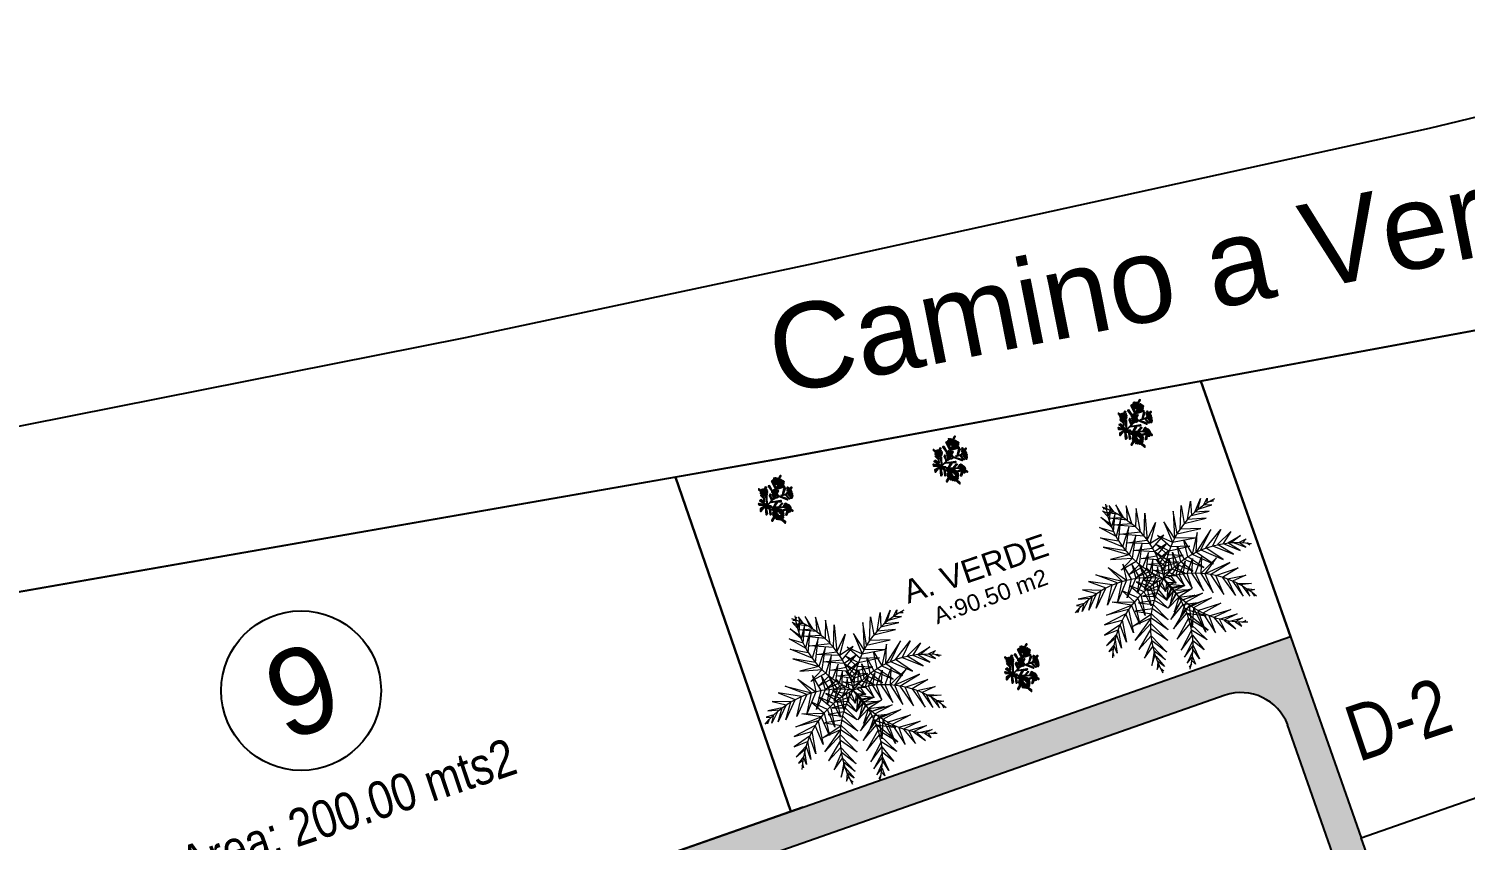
# Model space of a CAD drawing. Header units: metres. Extents: x 604533 to 608048, y 1310709 to 1311860.
# Drawn here: x 604691.96 to 604725.62, y 1311108.57 to 1311127.59 of the extents above; entities that cross this region are included whole.
import ezdxf

# ---------------------------------------------------------------- set-up
doc = ezdxf.new("R2010")
doc.units = ezdxf.units.M
doc.header["$LTSCALE"] = 0.0254
doc.header["$MEASUREMENT"] = 0
for name, color, linetype in [('CERCO', 6, 'Continuous'), ('FLORES', 7, 'Continuous'), ('MUEBLES', 1, 'Continuous'), ('PALME-1', 82, 'Continuous'), ('ROTULOS LOTES', 1, 'Continuous'), ('texto', 7, 'Continuous')]:
    doc.layers.add(name, color=color, linetype=linetype)
doc.styles.add('PUNTOS PI', font='arial.ttf', dxfattribs={"height": 8e-05})
doc.styles.add('ROTULOS', font='arial.ttf', dxfattribs={"height": 3})
doc.styles.get("Standard").update_dxf_attribs({"font": 'arial.ttf'})
doc.styles.add('TSN - Arial Narrow', font='ARIALN.TTF')

# ---------------------------------------------------------------- blocks, each defined once
blk = doc.blocks.new('A$C48C97B70')
at = {"layer": 'PALME-1', "lineweight": 5}
for p, q in [((2.072342711151578, 6.539757133461535), (2.170993821462616, 6.532959528965876)), ((2.215910241822712, 6.496664697071537), (2.072342711151578, 6.539757133461535)), ((2.109145975671709, 6.384245945140719), (2.409648848813958, 6.324762820033357)), ((2.556235553929582, 6.175663349684328), (2.109145975671709, 6.384245945140719)), ((2.315381746622734, 6.599569622194394), (2.308759636594914, 6.417534291977063)), ((2.409648848813958, 6.324762820033357), (2.315381746622734, 6.599569622194394)), ((2.552023350144736, 6.547294185031205), (2.605243965052068, 6.121538928011432)), ((2.686585457413457, 6.0263228318654), (2.552023350144736, 6.547294185031205)), ((2.902934323064983, 6.406875107437372), (2.79309800628107, 5.890090512111783)), ((2.91185081389267, 5.719506327062845), (2.902934323064983, 6.406875107437372)), ((2.17080201394856, 6.14843697915785), (2.686585457413457, 6.0263228318654)), ((2.79309800628107, 5.890090512111783), (2.17080201394856, 6.14843697915785)), ((2.250659788493067, 5.877088903915137), (2.91185081389267, 5.719506327062845)), ((3.009236497804523, 5.560948513448238), (2.250659788493067, 5.877088903915137)), ((3.221362474723719, 6.19808159628883), (3.009236497804523, 5.560948513448238)), ((3.129033586243168, 5.334387176670134), (3.221362474723719, 6.19808159628883)), ((3.210483656963333, 5.151997671928257), (3.476696790079586, 5.948182277148589)), ((3.476696790079586, 5.948182277148589), (3.277439789846539, 4.975987701676786)), ((2.388137213652954, 5.472214528825134), (3.129033586243168, 5.334387176670134)), ((3.210483656963333, 5.151997671928257), (2.388137213652954, 5.472214528825134)), ((3.277439789846539, 4.975987701676786), (3.756338857463561, 5.506348918424919)), ((3.756338857463561, 5.506348918424919), (3.328270285041071, 4.818382484139875)), ((2.534703512326814, 5.10012524551712), (3.277439789846539, 4.975987701676786)), ((3.328270285041071, 4.818382484139875), (2.534703512326814, 5.10012524551712)), ((2.683092593215406, 4.767370728543028), (3.377104022074491, 4.634997698944062)), ((3.409331238712184, 4.483896916965023), (2.683092593215406, 4.767370728543028)), ((3.909237030078657, 4.976652111392468), (3.328270285041071, 4.818382484139875)), ((3.377104022074491, 4.634997698944062), (3.909237030078657, 4.976652111392468)), ((1.109125668299384, 4.314602350816131), (1.959349472192116, 3.802757524186745)), ((1.771087397122756, 3.798282656818628), (1.109125668299384, 4.314602350816131)), ((1.618893041624688, 4.43102240213193), (2.124885034398176, 3.798161737388)), ((1.959349472192116, 3.802757524186745), (1.618893041624688, 4.43102240213193)), ((2.169265136006288, 4.398663227912039), (2.124885034398176, 3.798161737388)), ((2.314061223645695, 3.783092461759225), (2.169265136006288, 4.398663227912039)), ((2.482636831817217, 4.305086443666369), (2.467264722916298, 3.763124301563948)), ((2.620561620569788, 3.736058336682618), (2.482636831817217, 4.305086443666369)), ((2.871413715649396, 4.391883058706298), (3.434897479135543, 4.330342781729996)), ((3.453508515260182, 4.175500756362453), (2.871413715649396, 4.391883058706298)), ((3.925437976256944, 4.650008630240336), (3.409331238712184, 4.483896916965023)), ((3.434897479135543, 4.330342781729996), (3.925437976256944, 4.650008630240336)), ((3.893151809461415, 4.363695227541029), (3.453508515260182, 4.175500756362453)), ((3.464408285100944, 4.032410856336355), (3.893151809461415, 4.363695227541029)), ((3.944807559717447, 3.747194973519072), (4.030393492197618, 4.282214030390605)), ((4.030393492197618, 4.282214030390605), (4.075651273597032, 3.806130931247026)), ((4.220504558179528, 3.86392322415486), (4.266304270480759, 4.447634300217032)), ((4.266304270480759, 4.447634300217032), (4.36755700269714, 3.914992629084736)), ((4.515644523431547, 3.959039486479014), (4.560836301650852, 4.589793780585751)), ((4.560836301650852, 4.589793780585751), (4.7000261915382, 4.003962910035625)), ((5.099083250737749, 4.709153651027009), (4.7000261915382, 4.003962910035625)), ((4.862730723922141, 4.034791121492162), (5.099083250737749, 4.709153651027009)), ((5.620870345737785, 4.675173788331449), (4.862730723922141, 4.034791121492162)), ((5.049313929746859, 4.060273291775957), (5.620870345737785, 4.675173788331449)), ((5.248437111848034, 4.076084800297394), (5.962511981604621, 4.570644963532686)), ((5.962511981604621, 4.570644963532686), (5.504699753597379, 4.07937725703232)), ((5.690529267420061, 4.069788537686691), (6.298271546256728, 4.391043368726969)), ((6.298271546256728, 4.391043368726969), (5.897146972594783, 4.047198329819366)), ((0.485448888852261, 3.926491856342182), (0.9360923547064885, 3.65071875997819)), ((1.136499665444717, 3.705837757093832), (0.485448888852261, 3.926491856342182)), ((1.318447572761215, 3.744818661361933), (0.7675869886297733, 3.134953112574294)), ((0.7675869886297733, 3.134953112574294), (1.136499665444717, 3.705837757093832)), ((0.7884219525149092, 4.157139943214133), (1.318447572761215, 3.744818661361933)), ((1.571980429929681, 3.782268248032779), (0.7884219525149092, 4.157139943214133)), ((1.771087397122756, 3.798282656818628), (1.195132528082468, 3.129650846822187)), ((1.195132528082468, 3.129650846822187), (1.571980429929681, 3.782268248032779)), ((1.594795744982548, 3.143843350932002), (1.959349472192116, 3.802757524186745)), ((2.124885034398176, 3.798161737388), (1.594795744982548, 3.143843350932002)), ((1.957979965256527, 3.172862487379462), (2.314061223645695, 3.783092461759225)), ((2.467264722916298, 3.763124301563948), (1.957979965256527, 3.172862487379462)), ((2.374761829501949, 3.225290659116581), (2.620561620569788, 3.736058336682618)), ((2.772755018319003, 3.702005540952086), (2.374761829501949, 3.225290659116581)), ((2.741825681529008, 4.179233747301623), (2.772755018319003, 3.702005540952086)), ((2.911298305843957, 3.66459856252186), (2.741825681529008, 4.179233747301623)), ((2.956376706599258, 4.033704668981954), (3.027247471502051, 3.628440989181399)), ((3.189562233164907, 3.570096318144351), (2.956376706599258, 4.033704668981954)), ((3.012199615594, 4.137813482200727), (3.464408285100944, 4.032410856336355)), ((3.468956709606573, 3.911039973609149), (3.012199615594, 4.137813482200727)), ((3.181041071307845, 3.857268982101232), (3.468037246959284, 3.738560013240203)), ((3.462164395605214, 3.616779003990814), (3.181041071307845, 3.857268982101232)), ((3.468037246959284, 3.738560013240203), (3.827438695821911, 4.112911172676831)), ((3.827438695821911, 4.112911172676831), (3.468956709606573, 3.911039973609149)), ((3.685084666009061, 3.609697680687532), (3.841679007280618, 4.104456616099924)), ((3.841679007280618, 4.104456616099924), (3.836072750855237, 3.693081015022472)), ((3.836072750855237, 3.693081015022472), (4.253843837417662, 3.400641982909292)), ((4.253843837417662, 3.400641982909292), (3.944807559717447, 3.747194973519072)), ((4.075651273597032, 3.806130931247026), (4.544305811985396, 3.398677153047174)), ((4.544305811985396, 3.398677153047174), (4.220504558179528, 3.86392322415486)), ((4.36755700269714, 3.914992629084736), (4.964124301914126, 3.413108746986836)), ((4.964124301914126, 3.413108746986836), (4.515644523431547, 3.959039486479014)), ((4.7000261915382, 4.003962910035625), (5.327307574334554, 3.442139740334824)), ((5.327307574334554, 3.442139740334824), (4.862730723922141, 4.034791121492162)), ((5.049313929746859, 4.060273291775957), (5.724152020178735, 3.491602858528495)), ((5.724152020178735, 3.491602858528495), (5.248437111848034, 4.076084800297394)), ((5.504699753597379, 4.07937725703232), (6.14542867639102, 3.564741639653221)), ((6.14542867639102, 3.564741639653221), (5.690529267420061, 4.069788537686691)), ((5.897146972594783, 4.047198329819366), (6.421890453668311, 3.624540694523603)), ((6.067745437845588, 4.018908204976469), (6.589553371304646, 4.150188793195412)), ((6.421890453668311, 3.624540694523603), (6.067745437845588, 4.018908204976469)), ((6.589553371304646, 4.150188793195412), (6.190282995230518, 3.993080107029527)), ((6.261264526168816, 3.97596579301171), (6.658436554134823, 3.683305291924626)), ((6.462345477775671, 3.91865292401053), (6.748742411262356, 3.9674572434742)), ((6.658436554134823, 3.683305291924626), (6.462345477775671, 3.91865292401053)), ((6.748742411262356, 3.9674572434742), (6.592095402884297, 3.8744925793726)), ((6.706020068493672, 3.830860005225986), (6.81258699845057, 3.725446137133986)), ((6.81258699845057, 3.725446137133986), (6.759389090584591, 3.808802190702409)), ((0.1718455277150497, 3.308659199858084), (0.08337332028895617, 3.187658116221428)), ((0.08337332028895617, 3.187658116221428), (0.1226571858860552, 3.278405164601281)), ((0.1079707489116117, 3.43673736625351), (0.2773943352513015, 3.369831745279953)), ((0.3984837138559669, 3.434038767358288), (0.1079707489116117, 3.43673736625351)), ((0.2361173620447516, 3.642432324122638), (0.655272247036919, 3.550730878021568)), ((0.7721523740328848, 3.5956928555388), (0.2361173620447516, 3.642432324122638)), ((0.5879098090808839, 3.522560335695744), (0.2422600681893528, 3.170534702949226)), ((0.2422600681893528, 3.170534702949226), (0.3984837138559669, 3.434038767358288)), ((0.9360923547064885, 3.65071875997819), (0.4851368642412126, 3.150084818713367)), ((0.4851368642412126, 3.150084818713367), (0.7721523740328848, 3.5956928555388)), ((2.661224959301762, 3.273362423060462), (2.911298305843957, 3.66459856252186)), ((3.027247471502051, 3.628440989181399), (2.661224959301762, 3.273362423060462)), ((3.248319437960163, 3.258440762292594), (2.731487293960527, 3.21161420433782)), ((2.731487293960527, 3.21161420433782), (3.134490717668086, 3.128852164372802)), ((2.981999052804895, 3.33906352892518), (3.189562233164907, 3.570096318144351)), ((3.302425265079364, 3.523976467782632), (2.981999052804895, 3.33906352892518)), ((3.38708580750972, 2.98058735113591), (3.248319437960163, 3.258440762292594)), ((3.332632150151767, 3.34651159401983), (3.38708580750972, 2.98058735113591)), ((3.534062391845509, 3.189083838136867), (3.340175927500241, 2.707714716438204)), ((3.494100376148708, 3.304271258879453), (3.844624524586834, 3.185955692315474)), ((3.844624524586834, 3.185955692315474), (3.534062391845509, 3.189083838136867)), ((3.580979051650502, 3.546238041482866), (3.926706466940232, 3.414563037222251)), ((3.926706466940232, 3.414563037222251), (3.685084666009061, 3.609697680687532)), ((2.305217212880962, 2.870481743244454), (2.803743595723063, 2.657336931442842)), ((2.885166313848458, 2.790012650424615), (2.305217212880962, 2.870481743244454)), ((2.517388925771229, 3.06542000407353), (2.972683737869374, 2.91909837257117)), ((3.058313231333159, 3.034255284117535), (2.517388925771229, 3.06542000407353)), ((2.803743595723063, 2.657336931442842), (3.165985810337588, 1.967003280296922)), ((3.270130277378485, 2.373955077026039), (2.885166313848458, 2.790012650424615)), ((2.972683737869374, 2.91909837257117), (3.270130277378485, 2.373955077026039)), ((3.330513679073192, 2.658078050706536), (3.058313231333159, 3.034255284117535)), ((3.134490717668086, 3.128852164372802), (3.330513679073192, 2.658078050706536)), ((3.340175927500241, 2.707714716438204), (3.59752581466455, 3.028701244154945)), ((3.647004531347193, 2.917780390474945), (3.372718029655516, 2.450514665339142)), ((3.372718029655516, 2.450514665339142), (3.710475369938649, 2.789075389970094)), ((3.785483577288687, 2.652341371169314), (3.449524783995003, 2.172812515171245)), ((3.59752581466455, 3.028701244154945), (4.105901260743849, 2.988605438731611)), ((4.105901260743849, 2.988605438731611), (3.647004531347193, 2.917780390474945)), ((3.710475369938649, 2.789075389970094), (4.331273649935611, 2.805358869954944)), ((4.331273649935611, 2.805358869954944), (3.785483577288687, 2.652341371169314)), ((1.792426663800143, 1.596248906804249), (2.580521340714768, 2.199384402483702)), ((1.871158147696406, 2.113180001964793), (2.645531261456199, 2.351689536590129)), ((2.580521340714768, 2.199384402483702), (1.871158147696406, 2.113180001964793)), ((2.103190960828215, 2.613297319738194), (2.645531261456199, 2.351689536590129)), ((2.728957957704552, 2.52214392949827), (2.103190960828215, 2.613297319738194)), ((3.059729687054642, 1.618500017561018), (2.580521340714768, 2.199384402483702)), ((2.645531261456199, 2.351689536590129), (3.059729687054642, 1.618500017561018)), ((3.165985810337588, 1.967003280296922), (2.728957957704552, 2.52214392949827)), ((3.449524783995003, 2.172812515171245), (3.866465097409673, 2.519395898329094)), ((3.952712326892652, 2.391210660105571), (3.58636029146146, 1.875769624253735)), ((3.58636029146146, 1.875769624253735), (4.066406800411642, 2.239262379473075)), ((3.866465097409673, 2.519395898329094), (4.646028709830716, 2.527177116833627)), ((3.925750808091834, 1.441292198840529), (4.066406800411642, 2.239262379473075)), ((4.17234099295456, 2.111978875938803), (3.925750808091834, 1.441292198840529)), ((4.646028709830716, 2.527177116833627), (3.952712326892652, 2.391210660105571)), ((4.066406800411642, 2.239262379473075), (4.907796958577819, 2.273755981819704)), ((4.907796958577819, 2.273755981819704), (4.17234099295456, 2.111978875938803)), ((4.349980074330233, 1.135602922644466), (4.17234099295456, 2.111978875938803)), ((2.515611188136972, 2.022609669947997), (1.792426663800143, 1.596248906804249)), ((2.457456857548095, 1.831512524746358), (1.821242342237383, 1.240138054126874)), ((1.821242342237383, 1.240138054126874), (2.399274100433104, 1.581920561147854)), ((2.399274100433104, 1.581920561147854), (2.764498831005767, 0.8457179625984281)), ((2.926296855206601, 1.241501617012545), (2.457456857548095, 1.831512524746358)), ((2.515611188136972, 2.022609669947997), (2.926296855206601, 1.241501617012545)), ((4.3001007566927, 1.973631209228188), (5.182541553280316, 1.983157423557714)), ((4.3001007566927, 1.973631209228188), (4.349980074330233, 1.135602922644466)), ((5.182541553280316, 1.983157423557714), (4.443687955150381, 1.834768826840445)), ((4.443687955150381, 1.834768826840445), (4.680083942599595, 0.9989401279017329)), ((4.680083942599595, 0.9989401279017329), (4.639327736455016, 1.669219866394997)), ((4.639327736455016, 1.669219866394997), (5.461078145774081, 1.658749242546037)), ((5.461078145774081, 1.658749242546037), (4.788814511382952, 1.558412575628608)), ((2.368780232500285, 1.398359464714304), (1.924645158462226, 0.8736696706619114)), ((1.924645158462226, 0.8736696706619114), (2.346526292036287, 1.191705271136016)), ((2.346526292036287, 1.191705271136016), (2.646792052546516, 0.5885173473507166)), ((2.764498831005767, 0.8457179625984281), (2.368780232500285, 1.398359464714304)), ((4.788814511382952, 1.558412575628608), (5.053402894292958, 0.9239456083159894)), ((5.053402894292958, 0.9239456083159894), (4.962611843948252, 1.44441397394985)), ((4.962611843948252, 1.44441397394985), (5.636359921656549, 1.436750726075843)), ((5.636359921656549, 1.436750726075843), (5.112242182018235, 1.357725282199681)), ((5.112242182018235, 1.357725282199681), (5.431365475989878, 0.9245065893046558)), ((5.431365475989878, 0.9245065893046558), (5.223222281550989, 1.29970837989822)), ((5.28887854795903, 1.267762609757483), (5.781500488519669, 1.24094073777087)), ((5.781500488519669, 1.24094073777087), (5.480490738409571, 1.18407818954438)), ((5.480490738409571, 1.18407818954438), (5.670432295068167, 0.9642435463611037)), ((5.670432295068167, 0.9642435463611037), (5.60869708226528, 1.135618800064549)), ((5.724356828373857, 1.09681861451827), (5.873638325021602, 1.110369574278593)), ((5.873638325021602, 1.110369574278593), (5.779567710822448, 1.079890589462593)), ((2.337565534398891, 1.019009375944734), (2.097415535245091, 0.5375053882598877)), ((2.097415535245091, 0.5375053882598877), (2.336508853361011, 0.8937838720157743)), ((2.350847847177647, 0.6120893694460392), (2.241748867090791, 0.3428265270777047)), ((2.646792052546516, 0.5885173473507166), (2.337565534398891, 1.019009375944734)), ((2.337999686365947, 0.8207834959030151), (2.538657347671688, 0.3700814959593117)), ((2.538657347671688, 0.3700814959593117), (2.350847847177647, 0.6120893694460392)), ((2.241748867090791, 0.3428265270777047), (2.366149720503017, 0.4758871961385012)), ((2.384330539614893, 0.3552551558241248), (2.464432897162624, 0.2285578553564847)), ((2.464432897162624, 0.2285578553564847), (2.39442759915255, 0.2983970080967993))]:
    blk.add_line(p, q, dxfattribs=at)
for points in [[(2.154564774478786, 6.219103512354195), (2.02690392837394, 6.480078173102811), (2.160304883727804, 6.356042295461521)], [(2.156341567868367, 6.010021812748164), (2.324991472880356, 6.4736520529259), (2.154564774478786, 6.219103512354195)], [(2.170005674357526, 6.47765037836507), (2.241052294964902, 6.609638906549662), (2.17610205791425, 6.535075405379757)], [(2.227435329928994, 5.436012126971036), (1.747697115293704, 5.928360163699836), (2.190785011625849, 5.6406042764429)], [(2.16976996010635, 5.812250819057226), (1.896537362015806, 6.275782974204049), (2.159959133598022, 5.937095887260512)], [(2.190785011625849, 5.6406042764429), (2.448136188904755, 6.263312531169504), (2.16976996010635, 5.812250819057226)], [(2.27069055789616, 5.255032744025812), (2.583540279185399, 6.014972493285313), (2.227435329928994, 5.436012126971036)], [(4.544700947008096, 5.013609378831461), (4.833686141879298, 5.832743209321052), (4.750456606037915, 5.166403324808925)], [(4.906676866929047, 5.267496261978522), (5.211013276129961, 5.883884690934792), (5.087361252051778, 5.370230613742024)], [(5.242193514248356, 5.447244495619088), (5.588177711004391, 5.859328282764181), (5.35663316375576, 5.498098306823522)], [(5.620723859756254, 5.597161437151954), (5.824239349691197, 5.804493322502822), (5.751748201088049, 5.637383337365463)], [(2.346184281865135, 5.010120352962986), (1.670173717662692, 5.555558150867), (2.27069055789616, 5.255032744025812)], [(2.417559240013361, 4.823557599913329), (2.77261847560294, 5.631471857661381), (2.346184281865135, 5.010120352962986)], [(2.570173078100197, 4.504368314985186), (2.932087307330221, 5.264726978261024), (2.494671947904862, 4.651754620950669)], [(4.256301564048044, 4.754186208359897), (4.052790259360336, 5.43917561462149), (4.142499957582913, 4.633885177783668)], [(4.392587163136341, 4.884143389295787), (4.495571633568034, 5.717314173467457), (4.256301564048044, 4.754186208359897)], [(4.750456606037915, 5.166403324808925), (5.571213925839402, 5.12468051398173), (4.906676866929047, 5.267496261978522)], [(5.087361252051778, 5.370230613742024), (5.760236592148431, 5.335102644283324), (5.242193514248356, 5.447244495619088)], [(5.424185181967914, 5.525811162078753), (5.917516169720329, 5.521302725654095), (5.620723859756254, 5.597161437151954)], [(5.86963800038211, 5.668762093177065), (6.017757985042408, 5.645760704297572), (5.925812243833207, 5.682150669861585)], [(2.417559240013361, 4.823557599913329), (1.666330594918691, 5.198304021731019), (2.494671947904862, 4.651754620950669)], [(2.749371340847574, 4.210532552096993), (3.062453357386403, 4.924507077550516), (2.665315036778338, 4.340165023226291)], [(3.835917418007739, 4.23947516665794), (3.53108133841306, 4.739366353023797), (3.925176166580059, 4.367010969901457)], [(4.019387778360397, 4.489461824530736), (3.686499810777605, 5.027122383005917), (4.142499957582913, 4.633885177783668)], [(4.142499957582913, 4.633885177783668), (4.980002656928264, 4.546041940804571), (4.256301564048044, 4.754186208359897)], [(4.392587163136341, 4.884143389295787), (5.272642843658105, 4.818610895890743), (4.544700947008096, 5.013609378831461)], [(2.494671947904862, 4.651754620950669), (1.781017156899907, 4.688143855426461), (2.570173078100197, 4.504368314985186)], [(2.665315036778338, 4.340165023226291), (2.047454026411287, 4.20547631662339), (2.570173078100197, 4.504368314985186)], [(2.839872449287213, 4.08387531992048), (2.266970048076473, 3.963048696983606), (2.749371340847574, 4.210532552096993)], [(2.936202305485494, 3.961225484032184), (3.194800092256628, 4.525834057247266), (2.839872449287213, 4.08387531992048)], [(3.112280795350671, 3.763299948070198), (3.274903748184443, 4.246629072353244), (3.029674842953682, 3.85233834409155)], [(3.550926095223986, 3.719778106082231), (3.387992553412914, 4.212485782103613), (3.624444051180035, 3.875807887408882)], [(3.680865227244794, 3.983363593928516), (3.436798440176062, 4.467100864741951), (3.752379397163168, 4.107779220212251)], [(3.752379397163168, 4.107779220212251), (4.37089140561875, 4.052114577265456), (3.835917418007739, 4.23947516665794)], [(3.925176166580059, 4.367010969901457), (4.702673003892414, 4.309751543914899), (4.019387778360397, 4.489461824530736)], [(3.029674842953682, 3.85233834409155), (2.492253964184783, 3.783424315974116), (2.936202305485494, 3.961225484032184)], [(3.234892703243531, 3.641988356830552), (2.716051258263178, 3.652559398440644), (3.112280795350671, 3.763299948070198)], [(3.325157613842748, 3.560028912266716), (3.353889728430659, 3.928865215508267), (3.234892703243531, 3.641988356830552)], [(3.503731538774446, 3.60736023215577), (3.861060279305093, 3.703182586701587), (3.550926095223986, 3.719778106082231)], [(3.624444051180035, 3.875807887408882), (4.134339513606392, 3.883546425960958), (3.680865227244794, 3.983363593928516)], [(3.729752234066837, 3.45785673125647), (4.128319124458358, 3.790200868388638), (3.901874270406552, 3.446712814969942)], [(4.022629983141087, 3.433688336517662), (4.383084442815743, 3.838216366013512), (4.164607411599718, 3.412809299072251)], [(4.317768965265714, 3.383416073629633), (4.670954665984027, 3.85040225693956), (4.46915942186024, 3.347174729220569)], [(4.617636742070317, 3.304460272425786), (4.995665648719296, 3.811399539699778), (4.797157781897113, 3.242922397796065)], [(2.039228462497704, 2.865258167032152), (1.395255670533516, 3.174978010123596), (2.176076778094284, 2.958508807700127)], [(2.338219963363372, 3.057120678247884), (1.860253911931068, 3.471175903920084), (2.176076778094284, 2.958508807700127)], [(2.614172788336873, 3.198558794800192), (2.16904144117143, 3.578919567866251), (2.474079485167749, 3.130688536679372)], [(2.891659343149513, 3.310966674471274), (2.452825346612372, 3.628763884538785), (2.757464850437827, 3.260120212566108)], [(2.757464850437827, 3.260120212566108), (2.714189377729781, 2.640618080738932), (2.614172788336873, 3.198558794800192)], [(3.172536430647597, 3.397393225692213), (2.711960111628287, 3.636511703487486), (3.006810810766183, 3.349589448189363)], [(3.006810810766183, 3.349589448189363), (2.91818766517099, 2.84739505732432), (2.891659343149513, 3.310966674471274)], [(3.291022957651876, 3.426134270383045), (3.13966504635755, 3.088559782132506), (3.172536430647597, 3.397393225692213)], [(3.523551811114885, 3.316470418125391), (3.359355548280291, 2.984950676327571), (3.576744205201976, 3.206763199530542)], [(3.576744205201976, 3.206763199530542), (4.054222009028308, 3.0034822630696), (3.645276408176869, 3.048480163095519)], [(3.607858661212958, 3.460514123085886), (3.828101624385454, 3.163262059213594), (3.729752234066837, 3.45785673125647)], [(3.901874270406552, 3.446712814969942), (4.096152673359029, 2.975216081598774), (4.022629983141087, 3.433688336517662)], [(4.164607411599718, 3.412809299072251), (4.33975546748843, 2.817008313024417), (4.317768965265714, 3.383416073629633)], [(4.46915942186024, 3.347174729220569), (4.701155101531185, 2.602891196729615), (4.617636742070317, 3.304460272425786)], [(4.95082273078151, 3.181195360608399), (5.513373970985413, 3.621835168683901), (4.797157781897113, 3.242922397796065)], [(4.797157781897113, 3.242922397796065), (5.022718547144905, 2.431596601847559), (4.95082273078151, 3.181195360608399)], [(5.12171975185629, 3.102095157606527), (5.934571020072326, 3.311981251928955), (4.95082273078151, 3.181195360608399)], [(1.889275597059168, 2.751342532224953), (1.050323868636042, 2.78199142543599), (2.039228462497704, 2.865258167032152)], [(1.889275597059168, 2.751342532224953), (1.81420372670982, 1.872049222700298), (1.737293819780461, 2.621721604838967)], [(2.176076778094284, 2.958508807700127), (2.129790831706487, 2.117684915196151), (2.039228462497704, 2.865258167032152)], [(2.474079485167749, 3.130688536679372), (2.407128198770806, 2.353966257767752), (2.338219963363372, 3.057120678247884)], [(3.734850078239106, 2.799171700142324), (3.284365245490335, 2.371715185698122), (3.778496818151325, 2.649447336327285)], [(3.645276408176869, 3.048480163095519), (3.314152698847465, 2.660652421880513), (3.688722559949383, 2.935060539282858)], [(3.688722559949383, 2.935060539282858), (4.213079168112017, 2.798603621777147), (3.734850078239106, 2.799171700142324)], [(3.778496818151325, 2.649447336327285), (4.355133664794266, 2.54792797146365), (3.815240881405771, 2.498178108828142)], [(5.12171975185629, 3.102095157606527), (5.383647932903841, 2.259369736304507), (5.297967160586268, 3.008090391987935)], [(5.297967160586268, 3.008090391987935), (6.16600365715567, 3.039797091390938), (5.515596752869897, 2.872743644053116)], [(5.515596752869897, 2.872743644053116), (5.777917718980461, 2.093916910467669), (5.666956469649449, 2.764508768683299)], [(5.666956469649449, 2.764508768683299), (6.352019103593193, 2.707547979895025), (5.828818963374943, 2.634118099231273)], [(5.828818963374943, 2.634118099231273), (6.043017279356718, 1.995279872557148), (5.957269614445977, 2.518339873291552)], [(1.429139588726684, 2.304663113784045), (0.772239432670176, 2.102085896534845), (1.299012497416697, 2.14258864405565)], [(1.737293819780461, 2.621721604838967), (0.8826597919687629, 2.46650126716122), (1.553760649636388, 2.442844671662897)], [(1.299012497416697, 2.14258864405565), (1.226826903643087, 1.4726748901885), (1.198385304887779, 2.001953173428774)], [(1.553760649636388, 2.442844671662897), (1.464599218335934, 1.625878570368513), (1.429139588726684, 2.304663113784045)], [(3.871945058228448, 2.158713663928211), (3.252601711661555, 1.588151637697592), (3.887041300884448, 1.993803849676624)], [(3.815240881405771, 2.498178108828142), (3.258504012366757, 1.952445544535294), (3.844895531772636, 2.34655145695433)], [(3.844895531772636, 2.34655145695433), (4.468417391995899, 2.241129613714293), (3.871945058228448, 2.158713663928211)], [(3.887041300884448, 1.993803849676624), (4.535653990111314, 1.693922344129533), (3.871945058228448, 2.158713663928211)], [(5.957269614445977, 2.518339873291552), (6.467556042363867, 2.347676831297576), (6.046564603922889, 2.430539256427437)], [(6.097129486734048, 2.377866017399356), (6.27393753407523, 1.91728518391028), (6.235613497206941, 2.221211963798851)], [(6.235613497206941, 2.221211963798851), (6.503155707614496, 2.107959010638297), (6.321102918940596, 2.114082425134256)], [(1.198385304887779, 2.001953173428774), (0.7365819825790823, 1.725808639312163), (1.13000139023643, 1.897042812313884)], [(0.9902521298499778, 1.652037620078772), (0.7532290507806465, 1.484034271677956), (0.9297311570262536, 1.529064489062876)], [(1.091911516035907, 1.834749642992392), (1.018010706524365, 1.346964383963495), (0.9902521298499778, 1.652037620078772)], [(3.894528078730218, 1.805637481156737), (3.26381215674337, 1.188393660355359), (3.891187129309401, 1.605915467021987)], [(3.891187129309401, 1.605915467021987), (4.315050064469688, 0.847738120239228), (3.869909705827013, 1.350516458507627)], [(3.894528078730218, 1.805637481156737), (4.451833559432998, 1.177791992900893), (3.887041300884448, 1.993803849676624)], [(6.39354687242303, 2.015926910797134), (6.426494472543709, 1.869697470217943), (6.426611954928376, 1.968582429690287)], [(0.8800271427026019, 1.417654696386307), (0.8792118047131225, 1.267761636758223), (0.8578867753967643, 1.364319868851453)], [(3.869909705827013, 1.350516458507627), (3.296248267986812, 0.7620473224669695), (3.842559180222452, 1.166460759472102)], [(3.842559180222452, 1.166460759472102), (4.104102835524827, 0.5307326246984303), (3.800275092246011, 0.9629583028145134)], [(3.800275092246011, 0.9629583028145134), (3.329281992162578, 0.4811277338303626), (3.755768627277575, 0.7958555142395198)], [(3.694481070735492, 0.6073415265418589), (3.365110683604144, 0.2400392841082066), (3.618164612678811, 0.4126774261239916)], [(3.755768627277575, 0.7958555142395198), (3.836446257424541, 0.2638693936169147), (3.718317991355434, 0.6763565882574767)], [(3.507427083794028, 0.1785362230148166), (3.392287149792537, 0.08256023982539773), (3.480357015854679, 0.1275263123679906)], [(3.618164612678811, 0.4126774261239916), (3.639302216819488, 0.1229218966327608), (3.561775000300258, 0.2877558881882578)]]:
    blk.add_lwpolyline(points, dxfattribs=at)
for centre, start, end in [((5.588793920818716, 6.143739468883723), 171.0104521834421, 231.4464456841633), ((6.694100860622711, 2.33411510149017), 100.476191748202, 160.9121852559867), ((4.041404828545637, 0.07403990789316595), 99.94926296678528, 160.385256475702), ((0.4597341808257625, 1.76320576085709), 329.1163057678704, 29.55229927301689), ((3.593947651563212, 0.02548631397075951), 32.00061704183793, 92.43661055352145)]:
    blk.add_arc(centre, 3.435055977674358, start, end, dxfattribs=at)
at = {"layer": 'PALME-1', "lineweight": 5, "extrusion": (0, 0, -1)}
for centre, major_axis, ratio, start_param, end_param in [((0.03457255742978305, 3.843105676351115), (2.428951375544984, 2.428951375544984), 0.9999999999944229, -0.1568972076351143, 0.8979098656253504), ((5.771400176803581, 0.9274167057592422), (2.428951375662981, 2.428951375662981), 0.9999999999566004, 3.700108783691731, 4.754915857151383), ((6.758870571036823, 4.372393509605899), (-2.428951375770286, 2.428951375770285), 0.9999999999474494, 4.17336683088863, 5.228173904150966)]:
    blk.add_ellipse(centre, major_axis=major_axis, ratio=ratio, start_param=start_param, end_param=end_param, dxfattribs=at)
at = {"layer": 'PALME-1', "lineweight": 5, "extrusion": (0, 0, -0.9999999999999998)}
blk.add_ellipse((5.420667597092688, 0.6453492771834135), major_axis=(-2.428951375443933, 2.428951375443933), ratio=0.9999999999891818, start_param=0.1736473969369881, end_param=1.228454470390285, dxfattribs=at)
at = {"layer": 'PALME-1', "lineweight": 5, "extrusion": (0, 0, -0.9999999999999999)}
blk.add_ellipse((1.946813749149442, 0.3677244198042899), major_axis=(-2.428951375577941, 2.42895137557794), ratio=0.9999999999802652, start_param=0.182844039079733, end_param=1.237651112525595, dxfattribs=at)
blk = doc.blocks.new('FLORES-1')
at = {"color": 86, "linetype": 'Continuous'}
for p, q in [((-0.1879943489059883, 0.2719157256423728), (-0.1829053489062176, 0.1807207256424022)), ((-0.158624348906244, 0.1554397256422249), (-0.1820333489061454, 0.2829307256424158)), ((0.0501686510939976, 0.3847807256424289), (0.04508065109411064, 0.4218007256421856)), ((0.05002365109402263, 0.3824327256424453), (0.06063865109371136, 0.2805837256427708)), ((0.05409465109386247, 0.3853227256421974), (0.06776265109391488, 0.4185497256420945)), ((0.2295916510940401, 0.2941277256422268), (0.188007651093983, 0.2312837256421858)), ((-0.1829053489062176, 0.1807207256424022), (-0.158624348906244, 0.1554397256422249)), ((-0.1405943489060633, 0.0985547256422592), (-0.02747334890619868, -0.01322627435735058)), ((-0.07356434890590435, 0.08789972564221671), (-0.1048263489063288, 0.1009027256422428)), ((-0.06382334890605534, 0.07652372564274401), (-0.1013373489061564, 0.08988772564219971)), ((0.05569465109391558, 0.1455067256419511), (-0.00231934890626917, 0.009526725641933353)), ((0.1682336510941127, 0.01693172564222323), (0.07008965109406518, -0.01232327435724301)), ((0.1682336510941127, 0.01693172564222323), (0.1962946510940924, 0.02902972564237416))]:
    blk.add_line(p, q, dxfattribs=at)
at = {"color": 1, "linetype": 'Continuous'}
for p, q in [((-0.1826053489060655, 0.182983725642714), (-0.1962813489060977, 0.1686207256424836)), ((0.05569465109391558, 0.1455067256419511), (0.06441865109371747, 0.1919177256422131)), ((0.069362651093968, 0.1774977256426951), (0.068580651093896, 0.1992167256420885))]:
    blk.add_line(p, q, dxfattribs=at)
at = {"color": 86, "linetype": 'Continuous'}
for points in [[(0.101930651094051, 0.4712797256424324), (0.1196686510940594, 0.4990897256420226), (0.1224326510939022, 0.484642725642459), (0.1144356510937428, 0.463875725642481)], [(-0.218673348905952, 0.2869037256422757), (-0.2704353489060054, 0.2563857256427013), (-0.2691273489061246, 0.2430217256423362), (-0.208204348906122, 0.28907072564283)], [(-0.216783348905949, 0.355706725642392), (-0.2345213489059574, 0.3681657256419726), (-0.2509513489060851, 0.3638327256421121), (-0.2231803489060553, 0.3548027256419459)], [(-0.1698183489059488, 0.2986407256420875), (-0.1443743489060694, 0.2663177256426366), (-0.01904134890611431, -0.01990827435753317)], [(-0.1363773489059099, 0.2468147256421958), (-0.08970434890608203, 0.3165197256420811), (-0.09028634890620424, 0.296294725642781), (-0.1318703489062614, 0.2480787256426424)], [(-0.1043893489061816, 0.1805397256420633), (-0.06905734890625581, 0.2581907256425779), (-0.06484234890632479, 0.2415767256424601), (-0.1022093489062286, 0.1745817256423265)], [(0.06156365109399076, 0.2610127256420469), (-0.009204348906052928, 0.3438777256423577), (-0.04208334890591914, 0.3569297256426012), (0.06715565109396948, 0.2437687256423828)], [(0.04057365109400735, 0.3672637256422036), (-0.03939634890622301, 0.3981437256424556), (-0.03227234890601949, 0.3849607256424292), (0.03751965109375988, 0.3634717256426825)], [(0.02385165109370746, 0.09349872564229145), (-0.01555034890617435, 0.2536767256423786), (-0.03023734890604146, 0.2437437256421049), (0.02574165109371052, 0.0817607256421411)], [(0.07837665109371983, 0.4100617256426062), (0.05322265109379032, 0.3818917256421059)], [(0.05976465109387163, 0.3181447256419574), (0.1459866510937786, 0.3992267256425635), (0.1456966510938287, 0.3719587256427417), (0.05569465109391558, 0.3118247256424524)], [(0.06156365109399076, 0.167848725642159), (0.1630896510939124, 0.241493725642556), (0.1543156510940094, 0.2751427256425245), (0.05992465109392242, 0.167489725642497)], [(0.1944046510940893, 0.2450087256419806), (0.1778296510939867, 0.3948927256423644), (0.1917876510939891, 0.3883917256425207), (0.1978946510936908, 0.2569277256424698), (0.2165046510937714, 0.3340357256419679), (0.2175236510940408, 0.2993637256421948), (0.2032736510938662, 0.2592747256421148)], [(0.1958576510939452, 0.2446467256422125), (0.3390766510939898, 0.2314647256425246), (0.3421306510937825, 0.2529547256426099), (0.198476651093813, 0.2468147256421958)], [(0.3329696510938334, 0.3555257256420532), (0.3684466510937341, 0.4042837256419602), (0.3713546510936681, 0.3930877256424878), (0.3377686510941089, 0.3497467256419782)], [(-0.2996613489061133, 0.1348527256422472), (-0.3853013489058981, 0.1809007256424024), (-0.3629093489060438, 0.1902917256419983), (-0.3051853489062637, 0.1588697256419778)], [(-0.2231803489060553, 0.04040672564218539), (-0.2617113489062035, -0.01033727435793708), (-0.2726173489061807, -0.008712274358060768), (-0.2327763489059294, 0.0487137256422443)], [(-0.07763634890608273, 0.02921072564271299), (-0.1593513489058864, 0.01368072564213207), (-0.1672023489061871, 0.003025725642089583), (-0.07341934890592938, 0.02939172564214232)], [(-0.07123934890597639, 0.1061397256425494), (-0.02194734890628069, 0.1809007256424024), (-0.01860434890596707, 0.1548977256424564), (-0.06760434890594524, 0.1007217256428135)], [(0.004077651093837176, -0.007990274357382532), (-0.03241734890599446, 0.06352272564248551), (-0.04564834890589964, 0.04546372564249168), (0.0005876510937810053, -0.0005852743580021524)], [(-0.002901348905936629, 0.005735725642750822), (0.1196686510940594, -0.04139727435727991), (0.1160356510937959, -0.07281827435787136), (0.006257651093790173, -0.001850274357877879)], [(-0.0004293489062661138, 0.01350072564213178), (0.1327556510938734, 0.06406372564282492), (0.1321736510937512, 0.04239372564273935), (0.003932651093862205, 0.01331872564236392)], [(0.04377165109389125, 0.1167947256425919), (0.1487506510940761, 0.1294347256425112), (0.1343556510939266, 0.1113757256425174), (0.04508065109411064, 0.1142657256422694)], [(0.1291196510939585, 0.001942725641981724), (0.1836456510938547, -0.02171327435740977), (0.1930966510937537, -0.01683827435778085), (0.1343556510939266, 0.001580725642213565)], [(0.1791386510937514, 0.1825267256426173), (0.2816446510939272, 0.1697047256420205), (0.2860066510940555, 0.1507437256422577), (0.1778296510939867, 0.180358725642634)], [(0.2618696510937184, 0.01476372564223993), (0.3041806510938727, -0.01015627435759825), (0.2884786510937261, -0.01611527435767357), (0.2604156510939788, 0.004110725641965018)], [(0.2636146510937465, 0.07760672564194238), (0.276409651093843, 0.1113757256425174), (0.2874606510937951, 0.09403972564263086), (0.2676846510937025, 0.07887072564238906)], [(-0.01947734890592301, -0.01954627435776501), (-0.1315803489063114, -0.03832827435786612), (-0.1443743489060694, -0.05891427435750529), (-0.02093134890611736, -0.01954627435776501)], [(0.01033065109385234, -0.003655274357754479), (-0.05379134890591786, -0.1228412743576541), (-0.01133534890624333, -0.1071302743576439), (0.004077651093837176, -0.007990274357382532)], [(0.006257651093790173, -0.001850274357877879), (0.04740765109380618, -0.1069492743573051), (0.07954065109396424, -0.1008092743578004), (0.01033065109385234, -0.003655274357754479)]]:
    blk.add_lwpolyline(points, dxfattribs=at)
at = {"color": 1, "linetype": 'Continuous'}
for points in [[(-0.1566843489061398, 0.3184167256421802), (-0.1073553489061965, 0.3266927256426584), (-0.1606613489059896, 0.3288287256427225), (-0.1277753489060274, 0.34551372564232), (-0.1627043489059474, 0.3351017256426871), (-0.1476573489060797, 0.3553907256427351), (-0.1674323489062886, 0.3381717256424395), (-0.1687223489059875, 0.3596627256419538), (-0.175708348906312, 0.3388397256421172), (-0.1798993489063037, 0.3601967256426519), (-0.1811903489058864, 0.3377717256425399), (-0.1912913489061907, 0.3587287256422655), (-0.1918293489059693, 0.3359027256428249), (-0.2090263489060931, 0.3539227256423487), (-0.1995673489062142, 0.3356357256424758), (-0.2269743489062535, 0.3423097256426786), (-0.2093483489059622, 0.3277607256422357), (-0.2387963489061917, 0.332698725642274), (-0.2120343489062293, 0.3202857256428047), (-0.2442783489062208, 0.3209537256424824), (-0.2085953489061581, 0.3166807256420157), (-0.2379363489060893, 0.3006627256426668), (-0.201610348906172, 0.3168147256428142), (-0.2278323489061336, 0.2858467256427843), (-0.1944083489059381, 0.3106747256424001), (-0.2020393489063395, 0.2765027256427288), (-0.1823713489059742, 0.3102737256421619), (-0.175708348906312, 0.2753017256426915), (-0.1731283489060047, 0.3098737256422623), (-0.1516343489059295, 0.2823767256422229), (-0.1631333489061149, 0.3202857256428047), (-0.1228313489062316, 0.2957247256426285), (-0.160877348905899, 0.3149457256421897)], [(0.08427265109384052, 0.4414877256421619), (0.1518746510939195, 0.4397527256423359), (0.08513265109394297, 0.4465597256420892), (0.1237166510938437, 0.4553697256423561), (0.07191265109366896, 0.4528327256420539), (0.0869596510939914, 0.467916725642624), (0.05976865109386154, 0.4564367256425044), (0.06439065109378816, 0.4744567256420282), (0.0511706510939689, 0.4555037256422452), (0.04998765109411352, 0.473656725642229), (0.04450765109385202, 0.4573717256425311), (0.03558765109409023, 0.4700527256426881), (0.03999365109410746, 0.4568377256427425), (0.02301265109389306, 0.4649797256424222), (0.03268465109402996, 0.4567037256419439), (0.01462965109402603, 0.4695187256419899), (0.01699465109385301, 0.4544357256426679), (-0.0006313489059834865, 0.458972725642468), (0.01119065109395478, 0.4506967256419898), (-0.01675434890631777, 0.462177725642448), (-0.001169348906216783, 0.4498967256421906), (-0.03534734890610025, 0.4478947256420156), (-0.004394348906146206, 0.4422877256419611), (-0.04727534890599827, 0.4368157256421341), (0.006030651093794859, 0.440418725642246), (-0.03717434890614868, 0.4185277256428321), (0.01613465109375056, 0.4394857256419868), (-0.004072348906277057, 0.4179947256424725), (0.02204565109394707, 0.4430887256420988), (0.01645665109407446, 0.408650725642417), (0.03268465109402996, 0.4422877256419611), (0.03569465109393377, 0.4178607256425835), (0.04160465109379174, 0.4418877256420615), (0.04988065109381523, 0.4102527256426924), (0.0483756510940907, 0.4410867256428332), (0.0758896510939735, 0.4170597256424458), (0.06471265109411206, 0.4386847256427586), (0.1069506510941096, 0.4117207256421693), (0.07395565109408153, 0.4401517256428065), (0.1266176510936816, 0.4197297256422985), (0.08889365109388336, 0.4420217256419505)], [(0.1492346510937637, 0.2314437256426913), (0.1787436510937255, 0.2392617256427343), (0.1468236510938254, 0.223510725642825), (0.1940036510938512, 0.2101627256424194), (0.1441366510936746, 0.2165697256422732), (0.1902426510939108, 0.1926767256426842), (0.1503696510937402, 0.1953457256421984), (0.170467651093702, 0.1667807256425817), (0.1204906510940305, 0.1922757256424461), (0.1350006510940034, 0.1586377256425635), (0.1115726510940362, 0.1996177256423266), (0.1104966510940244, 0.1520977256422498), (0.1010566510937565, 0.1964967256425894)], [(0.2705266510940305, 0.3469817256427064), (0.2429046510939656, 0.3072047256427481), (0.2804146510940768, 0.3341677256420894), (0.2579516510938333, 0.2969267256420949), (0.2887976510939438, 0.3242897256422452), (0.2682686510940471, 0.2818427256424343), (0.2942786510940891, 0.3158797256427874), (0.2898716510937334, 0.2731667256420565), (0.3048116510937575, 0.3150797256420788), (0.3169556510940197, 0.2580827256423959), (0.3149126510940619, 0.3042677256425463), (0.3502736510938007, 0.2646237256421387), (0.3266276510937018, 0.3073377256422987), (0.3740256510938593, 0.2869147256423616), (0.3443626510940589, 0.3130777256428132), (0.3690816510940635, 0.308671725642796), (0.3321096510937309, 0.3260247256420712), (0.3524226510937183, 0.3302967256421994), (0.3238336510937074, 0.3359027256428249), (0.3306046510940064, 0.3472477256427169), (0.3156666510937498, 0.3464477256420082), (0.3194276510936902, 0.362332725642716), (0.3036286510939021, 0.3617987256420179), (0.3063166510939368, 0.3840907256425794), (0.2932036510939611, 0.3732777256427084), (0.2935256510938302, 0.3922327256422591), (0.2784786510939625, 0.3859587256419559), (0.2734276510938685, 0.4094517256425547), (0.2648296510939758, 0.386492725642654), (0.2506426510937558, 0.4189277256427317), (0.2619286510936831, 0.3767477256423604), (0.2238826510940157, 0.4011757256420765), (0.2585966510939102, 0.3747467256425239), (0.2101246510939632, 0.3784837256425249), (0.2587036510937537, 0.3667377256423947), (0.2150686510937589, 0.3565917256427724), (0.2677326510940361, 0.3577937256422388), (0.2203346510938786, 0.3415087256425409), (0.2706336510938741, 0.3508527256425964), (0.2261386510937768, 0.3288287256427225), (0.2656896510940783, 0.3408417256422922)], [(-0.1606613489059896, 0.1697807256422834), (-0.137977348905963, 0.1872217256422459), (-0.1603683489059335, 0.1557997256422254), (-0.1247463489060578, 0.1725937256423435), (-0.1530993489062098, 0.1491187256423814), (-0.1071533489060243, 0.1539937256420103), (-0.1491733489058902, 0.1402707256419831), (-0.1023543489062035, 0.1312407256427264), (-0.1509173489060345, 0.1283517256424034), (-0.1042443489062066, 0.1101117256420707), (-0.1513533489062979, 0.1155297256427161), (-0.1049713489063038, 0.09403972564263086), (-0.1592043489061439, 0.1104737256427484), (-0.1311433489061642, 0.07164772564277655), (-0.1696743489063124, 0.1079457256427645), (-0.1510643489062318, 0.05395172564197992), (-0.1728723489061963, 0.1052357256421033), (-0.1735993489062935, 0.04510172564272352), (-0.1818863489059481, 0.1072237256420863), (-0.1961363489061227, 0.04022572564275606), (-0.1975893489059786, 0.1101117256420707), (-0.2207083489059301, 0.04636572564226071), (-0.2153303489060931, 0.1099317256420704), (-0.2431013489061229, 0.05088072564279855), (-0.2278323489061336, 0.1093907256426405), (-0.2695633489059333, 0.06803572564234628), (-0.2383023489063021, 0.1189617256422366), (-0.2896293489059758, 0.092956725642523), (-0.2477533489062012, 0.1287127256427425), (-0.3047503489063388, 0.1231147256420968), (-0.256622348905978, 0.1442437256427525), (-0.3105663489062067, 0.1478537256425057), (-0.2569143489061503, 0.1532727256425801), (-0.3041683489062166, 0.1688027256422515), (-0.252552348906022, 0.1610377256419611), (-0.2874473489062552, 0.1859567256423702), (-0.2476083489062262, 0.1704277256421278), (-0.262148348905896, 0.2014877256423802), (-0.2400473489063302, 0.1756647256424344), (-0.2372833489060326, 0.2132267256419595), (-0.2300143489063089, 0.1792757256425261), (-0.2172203489060962, 0.2173787256423907), (-0.2180923489061684, 0.1762067256422029), (-0.1991903489059155, 0.2152117256427459), (-0.2045683489062071, 0.1778317256420792), (-0.1877043489060384, 0.214669725642068), (-0.1949733489062169, 0.1734967256424511)], [(-0.177396348906143, 0.1721587256424186), (-0.1830503489061925, 0.1678987256427149), (-0.1788753489061605, 0.1749937256426506)], [(-0.1686193489061338, 0.1636627256420411), (-0.1715643489063154, 0.1613977256419616), (-0.1687903489062705, 0.1651877256426246)], [(-0.1662803489060138, 0.1963887256424073), (-0.1605133489059085, 0.2061827256420088), (-0.1666983489060954, 0.1996887256427158)], [(-0.1612073489062027, 0.1755487256422725), (-0.1468463489061946, 0.1951677256419657), (-0.1625383489061392, 0.1833487256425883)], [(0.07947165109379739, 0.1808397256426701), (0.07051665109401029, 0.145423725642047), (0.06953265109376616, 0.1727547256422781)], [(0.080819651094032, 0.1925107256419665), (0.08190165109380132, 0.1986617256424665), (0.08285765109366139, 0.1952587256427591)], [(0.09891165109382882, 0.1949407256424251), (0.08588365109397955, 0.1538337256424143), (0.08455665109403299, 0.1845287256427923)], [(0.2250846510939368, 0.06875772564211502), (0.2577996510937623, 0.0817607256421411), (0.2365706510938139, 0.06514772564236182), (0.2640516510938937, 0.06857872564245326), (0.2368626510939862, 0.05593672564276631), (0.2657966510939218, 0.05846572564217922), (0.2374416510940023, 0.05033872564212061), (0.2721936510940282, 0.04528272564215285), (0.2428226510939453, 0.03986572564275548), (0.2730656510941003, 0.02650272564272882), (0.2452946510940706, 0.03462772564211036), (0.2572176510940949, 0.005735725642750822), (0.236280651093864, 0.0279467256422663), (0.2445676510939734, -0.007267274357275255), (0.2324996510939741, 0.02469672564251368), (0.2218856510937144, -0.01467127435722659), (0.2242106510940971, 0.02343172564263796), (0.1999306510940073, -0.002392274357646329), (0.2114166510938844, 0.02415472564274523), (0.1755026510938364, 0.008804725642164613), (0.2058906510939664, 0.03426772564210978), (0.1592176510936838, 0.03444772564211007), (0.1971686510939321, 0.0431157256425081), (0.1573276510936807, 0.05214472564233574), (0.1917876510939891, 0.05395172564197992), (0.1625636510941035, 0.07688572564251217), (0.1957126510939702, 0.06261872564203941), (0.188007651093983, 0.09476272564273813), (0.2015286510938381, 0.06803572564234628), (0.2133066510938875, 0.1063197256425497), (0.2175236510940408, 0.07471872564195792), (0.2436946510940174, 0.1037917256425658), (0.2291546510938929, 0.0665917256428088)]]:
    blk.add_lwpolyline(points, dxfattribs=at)
at = {"color": 50, "linetype": 'Continuous'}
for points in [[(-0.160877348905899, 0.3166807256420157), (-0.1598013489058872, 0.3190837256424288), (-0.160446348905964, 0.3237557256424566), (-0.1624893489059218, 0.3282947256420243), (-0.1685083489063004, 0.334567725641989), (-0.1714093489061383, 0.3359027256428249), (-0.1820483489062212, 0.3365707256425026), (-0.1920453489063334, 0.3351017256426871), (-0.2029003489063257, 0.327092725642558), (-0.2071993489060446, 0.3200187256424556), (-0.2036513489059075, 0.3140117256425015), (-0.1977403489061658, 0.3110757256426382), (-0.1877463489061597, 0.3121437256422155), (-0.1781803489059826, 0.3128107256424641), (-0.1672173489062629, 0.3149457256421897), (-0.1586203489062541, 0.3174817256421534)], [(0.04289465109394541, 0.4537677256420807), (0.03956465109394003, 0.4549697256424565), (0.02946065109398432, 0.4548357256425675), (0.01957365109382181, 0.453233725642292), (0.006891651093781093, 0.4510977256422279), (-0.003534348906043761, 0.4480277256424756), (-0.008478348906294286, 0.4452247256421629), (-0.003534348906043761, 0.4417547256425109), (0.01538065109406261, 0.4410867256428332), (0.03332865109376826, 0.4416207256426219), (0.05482465109406576, 0.4408197256424842), (0.06890465109398747, 0.4408197256424842), (0.08448765109386613, 0.4432217256425588), (0.08137165109400257, 0.4517647256424766), (0.06718465109378258, 0.4548357256425675), (0.05310465109386087, 0.455102725642007), (0.03945565109387417, 0.4533677256421811)], [(0.2779426510939516, 0.3796847256425622), (0.2710626510940415, 0.3808857256425995), (0.2627886510937856, 0.3776827256423871), (0.2620356510939814, 0.3719427256427821), (0.2678396510938796, 0.362332725642716), (0.2754706510938263, 0.3512537256428345), (0.287721651093932, 0.3365707256425026), (0.3008346510939077, 0.3206867256421333), (0.3165266510938523, 0.306669725642621), (0.3260896510939233, 0.3134777256427128), (0.3220066510941137, 0.3290957256421621), (0.3148056510937636, 0.3404407256420541), (0.3072836510938828, 0.3504527256426968), (0.2937416510937396, 0.3662037256426061), (0.280305651094011, 0.3767477256423604)], [(0.1165736510940292, 0.232097725642177), (0.1104966510940244, 0.2343227256423575), (0.09964165109403211, 0.2361907256426434), (0.08824965109369032, 0.2360587256425219), (0.07417065109410714, 0.2336557256421088), (0.06277865109376535, 0.2277827256420437), (0.05353565109379588, 0.2193727256425859), (0.05149265109383805, 0.2109637256425572), (0.05385765109366503, 0.2044217256424758), (0.06256265109385595, 0.2014867256420416), (0.07975965109397976, 0.1996177256423266), (0.08595265109369166, 0.1985757256424563)], [(0.1037326510938215, 0.1965467256422357), (0.1075956510937317, 0.1962797256427962), (0.1236076510937778, 0.1952127256426479), (0.1372586510939868, 0.199083725642538), (0.144029651093831, 0.2114977256423458), (0.1388706510940096, 0.219506725642475), (0.1359086510939846, 0.2217767256424281)], [(0.2311916510940932, 0.04925572564201275), (0.2304626510937737, 0.05286772564244302), (0.2266826510937676, 0.05720172564264203), (0.2191216510938716, 0.06207672564227096), (0.2069096510937811, 0.06153472564250251), (0.200366651093816, 0.05629872564253446), (0.2040006510939634, 0.04907472564258342), (0.2071986510938473, 0.04076772564252451), (0.2138886510940097, 0.03137772564235775), (0.2242106510940971, 0.03011372564282055), (0.2320636510937106, 0.03119672564201892), (0.2372966510940273, 0.0391427256426482), (0.2335166510940212, 0.04763072564213644), (0.2297366510940151, 0.05232572564267457)]]:
    blk.add_lwpolyline(points, dxfattribs=at)
blk.add_lwpolyline([(-0.1751713489059625, 0.1549487256424413), (-0.1752073489063264, 0.1546647256427036), (-0.1790753489061103, 0.1554207256421591), (-0.1828153489062174, 0.1562537256422161), (-0.1855963489059036, 0.157365725642137), (-0.1876433489063061, 0.1588747256427609), (-0.1897203489059507, 0.1598267256421764), (-0.1917993489062724, 0.1612957256419918), (-0.1947403489060093, 0.1618917256427608), (-0.205478348905956, 0.1669627256423496), (-0.2145063489058998, 0.1709667256426997), (-0.2317023489061398, 0.1698987256422129), (-0.2428793489060013, 0.1621567256424328), (-0.2491133489059507, 0.1530797256427263), (-0.2456743489063342, 0.1386647256421725), (-0.2357863489062879, 0.1226467256428236), (-0.2222443489061448, 0.1191757256428332), (-0.2018243489063138, 0.1162397256420604), (-0.1857033489062019, 0.1125007256422919), (-0.1654983489059418, 0.110899725642355), (-0.1556113489062341, 0.1298537256424765), (-0.1611993489062229, 0.1461387256421744)], close=True, dxfattribs=at)
blk = doc.blocks.new('arbusto5')
at = {"layer": 'FLORES'}
blk.add_blockref('FLORES-1', (0.1443743489060694, 0.05891427435750529), dxfattribs=at)

msp = doc.modelspace()

# ---------------------------------------------------------------- hatches: boundary and pattern name
h = msp.add_hatch(color=256)
h.dxf.hatch_style = 1
h.paths.add_polyline_path([(604719.9407537656, 1311111.956034468, -0.410936273357473), (604721.4569473685, 1311111.279425839), (604729.0725296199, 1311089.550074833), (604729.8289083595, 1311089.815161013), (604726.4884338083, 1311099.346642165), (604723.1786695011, 1311108.624115762), (604721.5244599297, 1311113.344123986), (604709.8206207376, 1311109.247602585), (604690.8408295395, 1311102.603927994), (604690.8408295441, 1311102.60392798), (604676.1286318992, 1311097.454084507), (604663.4165431483, 1311093.004357205), (604661.0002360173, 1311099.897371045), (604660.2490737708, 1311099.623969592), (604662.6880138371, 1311092.665355857, 0.35178767353132), (604663.6798717388, 1311092.238340859)])

# ---------------------------------------------------------------- linework, layer by layer
for p, q in [((604740.4983486522, 1311123.233305151, 100), (604719.4251042184, 1311119.334281698, 100)), ((604719.9919344847, 1311111.973971722, 100), (604663.6799440206, 1311092.238366192, 100)), ((604729.0725296198, 1311089.550074833, 100), (604721.4580937079, 1311111.276155017, 100)), ((604710.1037765273, 1311109.34671141, 100), (604663.4165431485, 1311093.004357205, 100)), ((604710.1037778293, 1311109.346705984, 100), (604710.1037778293, 1311109.346705984, 100))]:
    msp.add_line(p, q)
at = {"elevation": 100}
for points in [[(604679.8513486522, 1311015.452305151), (604673.0903486521, 1311025.030305151), (604657.9463486521, 1311048.798305151), (604651.3473486521, 1311058.970305151), (604644.1533486521, 1311070.012305151), (604629.8463486522, 1311092.067305151), (604626.4673486521, 1311100.036305151), (604630.094348652, 1311101.927305151), (604640.0343486521, 1311104.542305151), (604658.0253486522, 1311107.867305151), (604680.8373486521, 1311112.484305151), (604709.7723486521, 1311117.548305151), (604740.4983486522, 1311123.233305151), (604747.4493486522, 1311099.244305151), (604759.6423486521, 1311058.879305151), (604764.3573486521, 1311043.676305151), (604729.6973486521, 1311032.135305151), (604722.4073486521, 1311029.775305151), (604706.496348652, 1311024.399305151)], [(604679.8513486522, 1311015.452305151), (604673.0903486521, 1311025.030305151), (604657.9463059492, 1311048.798370975), (604651.3473486521, 1311058.970305151), (604644.1533486521, 1311070.012305151), (604629.8463486522, 1311092.067305151), (604626.4673486521, 1311100.036305151), (604630.094348652, 1311101.927305151), (604640.0343486521, 1311104.542305151), (604658.0253486522, 1311107.867305151), (604680.8373486521, 1311112.484305151), (604709.7723486521, 1311117.548305151), (604740.4983486522, 1311123.233305151), (604747.4493486522, 1311099.244305151), (604759.6423486521, 1311058.879305151), (604764.3573486521, 1311043.676305151), (604729.6973486521, 1311032.135305151), (604722.4073486521, 1311029.775305151), (604706.496348652, 1311024.399305151)]]:
    msp.add_lwpolyline(points, close=True, dxfattribs=at)
for points in [[(604740.4983486522, 1311123.233305151), (604719.4251042184, 1311119.334281698), (604723.1786695011, 1311108.624115762), (604742.7473605837, 1311115.471609392), (604740.4983486522, 1311123.233305151)], [(604721.5244599296, 1311113.344123986), (604719.4251042184, 1311119.334281698), (604709.7723486521, 1311117.548305151), (604707.1127131567, 1311117.082834471), (604709.8206207376, 1311109.247602585), (604721.5244599294, 1311113.344123986)], [(604707.1127131569, 1311117.082834471), (604687.0424137601, 1311113.570271965), (604690.8408280959, 1311102.603927488), (604709.820619849, 1311109.247602274), (604707.1127131569, 1311117.082834471)], [(604723.1786695011, 1311108.624115762), (604742.7473605836, 1311115.471609392), (604745.4901240721, 1311106.005898944), (604726.4884338083, 1311099.346642165), (604723.1786695011, 1311108.624115762)]]:
    msp.add_lwpolyline(points, dxfattribs=at)
msp.add_circle((604698.345031816, 1311112.07658472, 100), 1.872097552434422)
msp.add_arc((604720.3567350741, 1311110.851092987, 100), 1.180650720794426, 21.0503012362891, 107.9979310107602)
at = {"layer": 'CERCO', "elevation": 100}
msp.add_lwpolyline([(604589.2746421971, 1311153.273036073), (604619.6793486521, 1311103.733305151), (604629.3873486521, 1311106.051305151), (604639.2153486521, 1311108.307305151), (604658.6333486522, 1311111.797305151), (604681.6413486521, 1311116.389305151), (604683.6953486521, 1311116.679305151), (604702.1953486521, 1311120.357305151), (604710.3383486521, 1311122.091305151), (604724.7803486522, 1311125.260305151), (604740.1353486521, 1311128.980305151)], dxfattribs=at)

# ---------------------------------------------------------------- block references
at = {"layer": 'MUEBLES', "linetype": 'Continuous', "xscale": -1.417112015715407, "yscale": 1.417112015653402, "zscale": 1.417112015818895, "rotation": 292.0945270011677}
for p in [(604717.667430192, 1311117.970070937, 100), (604713.336892636, 1311117.112462829, 100), (604709.2458316459, 1311116.195035633, 100), (604715.0104424343, 1311112.249063985, 100)]:
    msp.add_blockref('arbusto5', p, dxfattribs=at)
at = {"layer": 'PALME-1', "xscale": -0.6407901816098653, "yscale": 0.6407901817001402, "zscale": 0.6407901816258526, "rotation": 61.92829961559158}
for p in [(604721.5501310413, 1311115.612443068, 100), (604714.276361783, 1311112.997745188, 100)]:
    msp.add_blockref('A$C48C97B70', p, dxfattribs=at)

# ---------------------------------------------------------------- texts
at = {"insert": (604714.1471192086, 1311114.941952578, 100), "char_height": 0.5417535152169876, "width": 5.107445806953351, "attachment_point": 5, "rotation": 18.938927429097717}
msp.add_mtext('A. VERDE', dxfattribs=at)
at = {"insert": (604714.4988790941, 1311114.284165802, 100), "char_height": 0.391200813473043, "attachment_point": 5, "rotation": 19.870120507396297}
msp.add_mtext('{\\C7;A:90.50 m2}', dxfattribs=at)
at = {"linetype": 'Continuous', "lineweight": 25, "ltscale": 0.1, "attachment_point": 1, "style": 'TSN - Arial Narrow'}
for s, insert, char_height, width, rotation in [('D-2', (604722.6952761501, 1311111.640353127, 100), 1.311056299572484, 21.19973330073827, 18.575461490795494), ('\\pi-2.62211,l4.37019,t4.37019;Area: 200.00 mts2', (604693.7708700813, 1311107.819127246, 100), 0.8740375330483229, 14.13315553382551, 18.57546149079549)]:
    msp.add_mtext(s, dxfattribs=dict(at, insert=insert, char_height=char_height, width=width, rotation=rotation))
at = {"layer": 'ROTULOS LOTES', "style": 'ROTULOS'}
msp.add_text('9', height=2.014157069480245, rotation=18.57546149149244, dxfattribs=at).set_placement((604697.9542528298, 1311110.879490864, 100))
at = {"layer": 'texto', "style": 'PUNTOS PI'}
msp.add_text('Camino a Veracruz', height=2, rotation=11.17920273887347, dxfattribs=at).set_placement((604709.5227044022, 1311119.004552064, 100))

doc.saveas('drawing.dxf')
